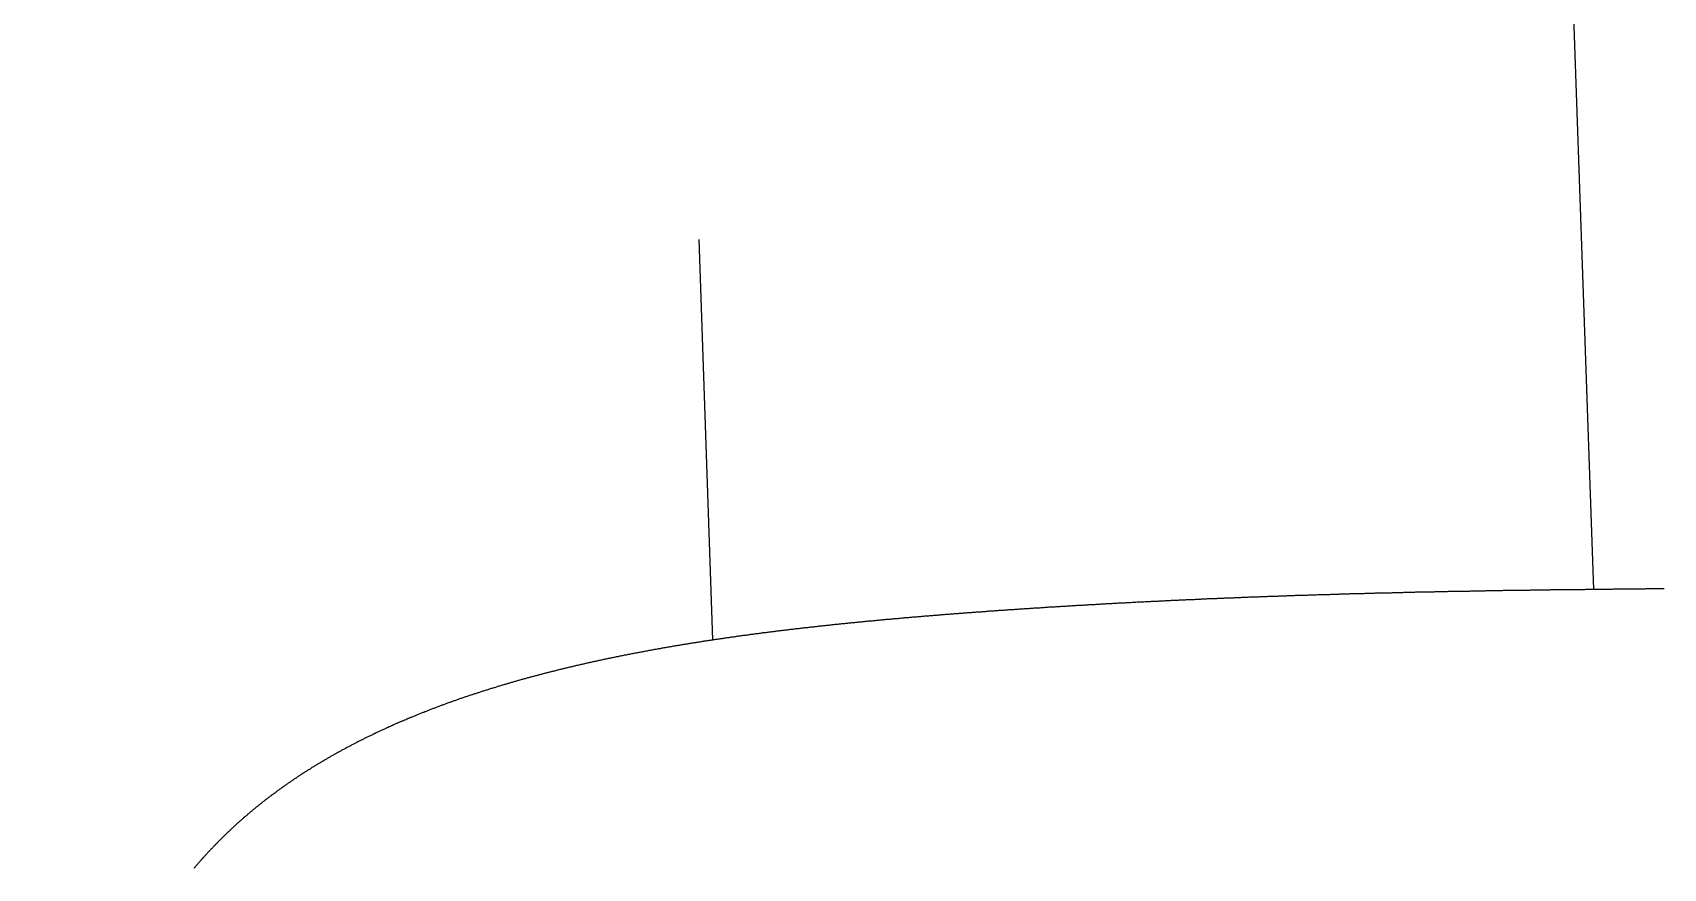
# Model space of a CAD drawing. Header units: millimetres. Extents: x 88 to 97873, y 32 to 55088.
# Drawn here: x 48686.234 to 48690.126, y 4956.677 to 4958.673 of the extents above; entities that cross this region are included whole.
import ezdxf

# ---------------------------------------------------------------- set-up
doc = ezdxf.new("R2010")
doc.units = ezdxf.units.MM
doc.header["$LTSCALE"] = 0.3

# ---------------------------------------------------------------- blocks, each defined once
blk = doc.blocks.new('FICHA_JACK5_FEMEA')
h = blk.add_hatch()
h.set_pattern_fill('ANSI35', color=256, scale=20, angle=43)
h.paths.add_polyline_path([(344.37, 0, 1), (-344.37, 0, 0.330565), (-99.72, -329.62), (-101.07, -328.28), (-102.31, -326.82), (-103.43, -325.3), (-104.47, -323.74), (-105.45, -322.14), (-106.38, -320.52), (-107.27, -318.93), (-108.1, -317.38), (-108.82, -316.04), (-110.22, -313.41), (-111.25, -311.49), (-112.23, -309.62), (-113.2, -307.78), (-114.15, -305.95), (-115.08, -304.13), (-116.01, -302.31), (-116.92, -300.49), (-117.82, -298.66), (-118.7, -296.83), (-119.58, -294.99), (-120.43, -293.15), (-121.26, -291.31), (-122.08, -289.46), (-122.88, -287.59), (-123.66, -285.71), (-124.42, -283.83), (-125.15, -281.94), (-125.85, -280.05), (-126.52, -278.16), (-127.17, -276.25), (-127.79, -274.34), (-128.37, -272.42), (-128.93, -270.49), (-129.45, -268.56), (-129.95, -266.64), (-130.42, -264.72), (-130.86, -262.8), (-131.28, -260.86), (-131.68, -258.9), (-132.06, -256.93), (-132.43, -254.96), (-132.77, -252.99), (-133.1, -251.02), (-133.41, -249.04), (-133.71, -247.06), (-134, -245.09), (-134.27, -243.11), (-134.54, -241.14), (-134.79, -239.18), (-135.03, -237.23), (-135.27, -235.25), (-135.51, -233.19), (-135.75, -231.13), (-135.97, -229.06), (-136.18, -227.02), (-136.38, -224.98), (-136.56, -222.95), (-136.72, -220.92), (-136.87, -218.88), (-137, -216.83), (-137.11, -214.76), (-137.2, -212.72), (-137.27, -210.71), (-137.31, -208.69), (-137.33, -206.68), (-137.32, -204.63), (-137.28, -202.56), (-137.2, -200.5), (-137.09, -198.45), (-136.94, -196.42), (-136.75, -194.37), (-136.51, -192.31), (-136.23, -190.29), (-135.89, -188.26), (-135.49, -186.23), (-135.03, -184.25), (-134.51, -182.28), (-133.91, -180.34), (-133.24, -178.42), (-132.47, -176.51), (-131.6, -174.65), (-130.63, -172.83), (-129.56, -171.09), (-128.4, -169.44), (-127.13, -167.88), (-125.77, -166.4), (-124.32, -165.01), (-122.81, -163.72), (-121.24, -162.52), (-119.6, -161.4), (-117.91, -160.36), (-116.18, -159.4), (-114.41, -158.52), (-112.62, -157.7), (-110.77, -156.94), (-108.9, -156.24), (-107.02, -155.59), (-105.12, -155), (-103.21, -154.46), (-101.27, -153.96), (-99.33, -153.5), (-97.39, -153.07), (-95.42, -152.68), (-93.46, -152.33), (-91.51, -152), (-89.54, -151.7), (-87.55, -151.42), (-85.58, -151.16), (-83.63, -150.93), (-81.67, -150.71), (-79.7, -150.51), (-77.72, -150.32), (-75.73, -150.15), (-73.77, -149.99), (-71.79, -149.83), (-69.78, -149.69), (-67.77, -149.55), (-65.75, -149.42), (-63.74, -149.29), (-61.72, -149.18), (-59.7, -149.07), (-57.67, -148.97), (-55.65, -148.88), (-53.62, -148.79), (-51.59, -148.71), (-49.55, -148.63), (-47.51, -148.56), (-45.48, -148.5), (-43.47, -148.44), (-41.5, -148.39), (-39.53, -148.35), (-37.55, -148.3), (-35.58, -148.26), (-33.6, -148.23), (-31.62, -148.2), (-29.64, -148.17), (-27.66, -148.15), (-25.68, -148.13), (-23.7, -148.11), (-21.71, -148.1), (-19.73, -148.08), (-17.74, -148.07), (-16.69, -148.07), (-16.62, -148.07), (-16.55, -148.07), (-16.47, -148.07), (-16.4, -148.07), (-16.33, -148.07), (-16.25, -148.07), (-16.18, -148.07), (-16.11, -148.07), (-16.03, -148.07), (-15.96, -148.07), (-15.88, -148.06), (-15.81, -148.06), (-15.74, -148.06), (-15.66, -148.06), (-15.59, -148.06), (-15.52, -148.06), (-15.44, -148.06), (-15.37, -148.06), (-15.3, -148.06), (-15.22, -148.06), (-15.15, -148.06), (-15.07, -148.06), (-15, -148.06), (-14.93, -148.06), (-14.85, -148.06), (-14.78, -148.06), (-14.71, -148.06), (-14.63, -148.06), (-14.56, -148.06), (-14.49, -148.06), (-14.41, -148.06), (-14.34, -148.06), (-14.26, -148.06), (-14.19, -148.06), (-14.12, -148.06), (-14.04, -148.06), (-13.97, -148.06), (-13.9, -148.06), (-13.82, -148.06), (-13.75, -148.06), (-13.68, -148.06), (-13.6, -148.06), (-13.53, -148.06), (-13.45, -148.06), (-13.38, -148.06), (-13.31, -148.06), (-13.23, -148.06), (-13.16, -148.06), (-13.09, -148.06), (-13.01, -148.06), (-12.94, -148.06), (-12.86, -148.06), (-12.79, -148.06), (-12.72, -148.05), (-12.64, -148.05), (-12.57, -148.05), (-12.5, -148.05), (-12.42, -148.05), (-12.35, -148.05), (-12.28, -148.05), (-12.2, -148.05), (-12.13, -148.05), (-12.05, -148.05), (-11.98, -148.05), (-11.91, -148.05), (-11.83, -148.05), (-11.76, -148.05), (-11.69, -148.05), (-11.61, -148.05), (-11.54, -148.05), (-11.46, -148.05), (-11.39, -148.05), (-11.32, -148.05), (-11.24, -148.05), (-11.17, -148.05), (-11.1, -148.05), (-11.02, -148.05), (-10.95, -148.05), (-10.88, -148.05), (-10.8, -148.05), (-10.73, -148.05), (-10.65, -148.05), (-10.58, -148.05), (-10.51, -148.05), (-10.43, -148.05), (-10.36, -148.05), (-10.29, -148.05), (-10.21, -148.05), (-10.14, -148.05), (-10.06, -148.05), (-9.99, -148.05), (-9.92, -148.05), (-9.84, -148.05), (-9.77, -148.05), (-9.7, -148.05), (-9.62, -148.05), (-9.55, -148.05), (-9.48, -148.05), (-9.4, -148.05), (-9.33, -148.05), (-9.25, -148.05), (-9.18, -148.05), (-9.11, -148.05), (-9.03, -148.05), (-8.96, -148.05), (-8.89, -148.05), (-8.81, -148.05), (-8.74, -148.05), (-8.66, -148.05), (-8.59, -148.05), (-8.52, -148.05), (-8.44, -148.05), (-8.37, -148.05), (-8.3, -148.05), (-8.22, -148.05), (-8.15, -148.05), (-8.07, -148.05), (-8, -148.05), (-7.93, -148.05), (-7.85, -148.05), (-7.78, -148.05), (-7.71, -148.05), (-7.63, -148.05), (-7.56, -148.05), (-7.48, -148.05), (-7.41, -148.05), (-7.34, -148.05), (-7.26, -148.05), (-7.19, -148.05), (-7.12, -148.05), (-7.04, -148.05), (-6.97, -148.05), (-6.89, -148.05), (-6.82, -148.05), (-6.75, -148.05), (-6.67, -148.05), (-6.6, -148.05), (-6.53, -148.05), (-6.45, -148.05), (-6.38, -148.05), (-6.31, -148.05), (-6.23, -148.05), (-6.16, -148.05), (-6.08, -148.05), (-6.01, -148.05), (-5.94, -148.05), (-5.86, -148.05), (-5.79, -148.05), (-5.72, -148.05), (-5.64, -148.05), (-5.57, -148.04), (-5.49, -148.04), (-5.42, -148.04), (-5.35, -148.04), (-5.27, -148.04), (-5.2, -148.04), (-5.13, -148.04), (-5.05, -148.04), (-4.98, -148.04), (-4.9, -148.04), (-4.83, -148.04), (-4.76, -148.04), (-4.68, -148.04), (-4.61, -148.04), (-4.54, -148.04), (-4.46, -148.04), (-4.39, -148.04), (-4.31, -148.04), (-4.24, -148.04), (-4.17, -148.04), (-4.09, -148.04), (-4.02, -148.04), (-3.95, -148.04), (-3.87, -148.04), (-3.8, -148.04), (-3.72, -148.04), (-3.65, -148.04), (-3.58, -148.04), (-3.5, -148.04), (-3.43, -148.04), (-3.36, -148.04), (-3.28, -148.04), (-3.21, -148.04), (-3.13, -148.04), (-3.06, -148.04), (-2.99, -148.04), (-2.91, -148.04), (-2.84, -148.04), (-2.77, -148.04), (-2.69, -148.04), (-2.62, -148.04), (-2.54, -148.04), (-2.47, -148.04), (-2.4, -148.04), (-2.32, -148.04), (-2.25, -148.04), (-2.18, -148.04), (-2.1, -148.04), (-2.03, -148.04), (-1.95, -148.04), (-1.88, -148.04), (-1.81, -148.04), (-1.73, -148.04), (-1.66, -148.04), (-1.59, -148.04), (-1.51, -148.04), (-1.44, -148.04), (-1.36, -148.04), (-1.29, -148.04), (-1.22, -148.04), (-1.14, -148.04), (-1.07, -148.04), (-1, -148.04), (-0.92, -148.04), (-0.85, -148.04), (-0.77, -148.04), (-0.7, -148.04), (-0.63, -148.04), (-0.55, -148.04), (-0.48, -148.04), (-0.41, -148.04), (-0.33, -148.04), (-0.26, -148.04), (-0.18, -148.04), (-0.11, -148.04), (-0.04, -148.04), (0.04, -148.04), (0.11, -148.04), (0.18, -148.04), (0.26, -148.04), (0.33, -148.04), (0.41, -148.04), (0.48, -148.04), (0.55, -148.04), (0.63, -148.04), (0.7, -148.04), (0.77, -148.04), (0.85, -148.04), (0.92, -148.04), (1, -148.04), (1.07, -148.04), (1.14, -148.04), (1.22, -148.04), (1.29, -148.04), (1.36, -148.04), (1.44, -148.04), (1.51, -148.04), (1.59, -148.04), (1.66, -148.04), (1.73, -148.04), (1.81, -148.04), (1.88, -148.04), (1.95, -148.04), (2.03, -148.04), (2.1, -148.04), (2.18, -148.04), (2.25, -148.04), (2.32, -148.04), (2.4, -148.04), (2.47, -148.04), (2.54, -148.04), (2.62, -148.04), (2.69, -148.04), (2.77, -148.04), (2.84, -148.04), (2.91, -148.04), (2.99, -148.04), (3.06, -148.04), (3.13, -148.04), (3.21, -148.04), (3.28, -148.04), (3.36, -148.04), (3.43, -148.04), (3.5, -148.04), (3.58, -148.04), (3.65, -148.04), (3.72, -148.04), (3.8, -148.04), (3.87, -148.04), (3.95, -148.04), (4.02, -148.04), (4.09, -148.04), (4.17, -148.04), (4.24, -148.04), (4.31, -148.04), (4.39, -148.04), (4.46, -148.04), (4.54, -148.04), (4.61, -148.04), (4.68, -148.04), (4.76, -148.04), (4.83, -148.04), (4.9, -148.04), (4.98, -148.04), (5.05, -148.04), (5.13, -148.04), (5.2, -148.04), (5.27, -148.04), (5.35, -148.04), (5.42, -148.04), (5.49, -148.04), (5.57, -148.04), (5.64, -148.04), (5.72, -148.04), (5.79, -148.04), (5.86, -148.04), (5.94, -148.04), (6.01, -148.04), (6.08, -148.04), (6.16, -148.04), (6.23, -148.04), (6.31, -148.04), (6.38, -148.04), (6.45, -148.04), (6.53, -148.04), (6.6, -148.04), (6.67, -148.04), (6.75, -148.04), (6.82, -148.04), (6.9, -148.04), (6.97, -148.04), (7.04, -148.04), (7.12, -148.04), (7.19, -148.04), (7.26, -148.04), (7.34, -148.04), (7.41, -148.04), (7.48, -148.04), (7.56, -148.04), (7.63, -148.05), (7.71, -148.05), (7.78, -148.05), (7.85, -148.05), (7.93, -148.05), (8, -148.05), (8.07, -148.05), (8.15, -148.05), (8.22, -148.05), (8.3, -148.05), (8.37, -148.05), (8.44, -148.05), (8.52, -148.05), (8.59, -148.05), (8.66, -148.05), (8.74, -148.05), (8.81, -148.05), (8.89, -148.05), (8.96, -148.05), (9.03, -148.05), (9.11, -148.05), (9.18, -148.05), (9.25, -148.05), (9.33, -148.05), (9.4, -148.05), (9.48, -148.05), (9.55, -148.05), (9.62, -148.05), (9.7, -148.05), (9.77, -148.05), (9.84, -148.05), (9.92, -148.05), (9.99, -148.05), (10.07, -148.05), (10.14, -148.05), (10.21, -148.05), (10.29, -148.05), (10.36, -148.05), (10.43, -148.05), (10.51, -148.05), (10.58, -148.05), (10.66, -148.05), (10.73, -148.05), (10.8, -148.05), (10.88, -148.05), (10.95, -148.05), (11.02, -148.05), (11.1, -148.05), (11.17, -148.05), (11.24, -148.05), (11.32, -148.05), (11.39, -148.05), (11.47, -148.05), (11.54, -148.05), (11.61, -148.05), (11.69, -148.05), (11.76, -148.05), (11.83, -148.05), (11.91, -148.05), (11.98, -148.05), (12.06, -148.05), (12.13, -148.05), (12.2, -148.05), (12.28, -148.05), (12.35, -148.05), (12.42, -148.05), (12.5, -148.05), (12.57, -148.05), (12.65, -148.05), (12.72, -148.05), (12.79, -148.05), (12.87, -148.05), (12.94, -148.05), (13.01, -148.05), (13.09, -148.05), (13.16, -148.05), (13.23, -148.05), (13.31, -148.05), (13.38, -148.05), (13.46, -148.05), (13.53, -148.05), (13.6, -148.05), (13.68, -148.05), (13.75, -148.05), (13.82, -148.05), (13.9, -148.05), (13.97, -148.05), (14.05, -148.05), (14.12, -148.05), (14.19, -148.05), (14.27, -148.05), (14.34, -148.05), (14.41, -148.05), (14.49, -148.05), (14.56, -148.05), (14.63, -148.05), (14.71, -148.05), (14.78, -148.06), (14.86, -148.06), (14.93, -148.06), (15, -148.06), (15.08, -148.06), (15.15, -148.06), (15.22, -148.06), (15.3, -148.06), (15.37, -148.06), (15.44, -148.06), (15.52, -148.06), (15.59, -148.06), (15.67, -148.06), (15.74, -148.06), (15.81, -148.06), (15.89, -148.06), (15.96, -148.06), (16.03, -148.06), (16.11, -148.06), (16.18, -148.06), (16.26, -148.06), (16.33, -148.06), (16.4, -148.06), (16.48, -148.06), (16.55, -148.06), (16.62, -148.06), (16.7, -148.06), (16.77, -148.06), (16.84, -148.06), (16.92, -148.06), (16.99, -148.06), (17.07, -148.06), (17.14, -148.06), (17.21, -148.06), (17.29, -148.06), (17.36, -148.06), (17.43, -148.06), (17.51, -148.06), (17.58, -148.06), (17.65, -148.06), (17.73, -148.06), (17.8, -148.06), (18.89, -148.07), (20.95, -148.08), (23.01, -148.09), (25.06, -148.11), (27.12, -148.12), (29.18, -148.14), (31.23, -148.17), (33.28, -148.2), (35.34, -148.23), (37.39, -148.26), (39.44, -148.3), (41.48, -148.34), (43.53, -148.39), (45.57, -148.45), (47.61, -148.5), (49.65, -148.57), (51.69, -148.64), (53.72, -148.71), (55.75, -148.8), (57.78, -148.88), (59.81, -148.98), (61.83, -149.08), (63.86, -149.19), (65.87, -149.3), (67.89, -149.43), (69.9, -149.56), (71.91, -149.7), (73.96, -149.85), (76.05, -150.01), (78.11, -150.18), (80.17, -150.37), (82.22, -150.56), (84.26, -150.78), (86.29, -151.01), (88.3, -151.25), (90.34, -151.53), (92.39, -151.82), (94.41, -152.15), (96.42, -152.5), (98.43, -152.88), (100.45, -153.3), (102.44, -153.76), (104.43, -154.25), (106.41, -154.8), (108.38, -155.39), (110.34, -156.04), (112.25, -156.74), (114.14, -157.5), (116, -158.33), (117.83, -159.23), (119.62, -160.2), (121.37, -161.26), (123.07, -162.41), (124.69, -163.63), (126.23, -164.93), (127.68, -166.32), (129.05, -167.79), (130.32, -169.35), (131.48, -170.97), (132.52, -172.66), (133.47, -174.41), (134.33, -176.21), (135.09, -178.06), (135.77, -179.93), (136.37, -181.84), (136.9, -183.76), (137.36, -185.7), (137.76, -187.65), (138.11, -189.61), (138.4, -191.56), (138.65, -193.54), (138.85, -195.54), (139.02, -197.53), (139.14, -199.51), (139.23, -201.49), (139.29, -203.49), (139.32, -205.5), (139.32, -207.51), (139.29, -209.53), (139.24, -211.54), (139.16, -213.55), (139.06, -215.55), (138.95, -217.55), (138.82, -219.53), (138.67, -221.5), (138.5, -223.48), (138.32, -225.48), (138.13, -227.45), (137.92, -229.42), (137.71, -231.39), (137.49, -233.32), (137.26, -235.31), (137.01, -237.35), (136.75, -239.38), (136.49, -241.4), (136.22, -243.41), (135.94, -245.43), (135.64, -247.45), (135.34, -249.47), (135.01, -251.48), (134.67, -253.49), (134.32, -255.5), (133.95, -257.5), (133.55, -259.5), (133.13, -261.49), (132.69, -263.48), (132.23, -265.44), (131.75, -267.39), (131.23, -269.34), (130.69, -271.28), (130.12, -273.21), (129.52, -275.14), (128.89, -277.06), (128.24, -278.96), (127.56, -280.83), (126.86, -282.68), (126.13, -284.53), (125.38, -286.37), (124.61, -288.21), (123.82, -290.03), (123.01, -291.84), (122.19, -293.64), (121.36, -295.42), (120.51, -297.21), (119.65, -298.98), (118.78, -300.76), (117.89, -302.52), (117.01, -304.27), (116.11, -306.01), (115.22, -307.72), (114.33, -309.43), (113.44, -311.1), (112.6, -312.7), (112.12, -313.59), (112.11, -313.62), (112.09, -313.65), (112.07, -313.68), (111.13, -315.45), (109.98, -317.6), (108.91, -319.56), (107.84, -321.45), (106.74, -323.29), (105.58, -325.08), (104.33, -326.79), (102.98, -328.37), (102.62, -328.72, 0.328122)])
blk.add_lwpolyline([(23.54, -148.1), (23.62, -148.1), (23.69, -148.1), (23.76, -148.1), (23.84, -148.1), (23.91, -148.1), (23.98, -148.1), (24.06, -148.1), (24.13, -148.1), (24.2, -148.1), (24.28, -148.1), (24.35, -148.1), (24.42, -148.1), (24.5, -148.1), (24.57, -148.1), (24.65, -148.1), (24.72, -148.1), (24.79, -148.1), (24.87, -148.1), (24.94, -148.11), (25.01, -148.11), (25.09, -148.11), (25.16, -148.11), (25.23, -148.11), (25.31, -148.11), (25.38, -148.11), (25.45, -148.11), (25.53, -148.11), (25.6, -148.11), (25.67, -148.11), (25.75, -148.11), (25.82, -148.11), (25.89, -148.11), (25.97, -148.11), (26.04, -148.11), (26.12, -148.11), (26.19, -148.12), (26.26, -148.12), (26.34, -148.12), (26.41, -148.12), (26.48, -148.12), (26.56, -148.12), (26.63, -148.12), (26.7, -148.12), (26.78, -148.12), (26.85, -148.12), (26.92, -148.12), (27, -148.12), (27.07, -148.12), (27.14, -148.12), (27.22, -148.12), (27.29, -148.13), (27.36, -148.13), (27.44, -148.13), (27.51, -148.13), (27.58, -148.13), (27.66, -148.13), (27.73, -148.13), (27.81, -148.13), (27.88, -148.13), (27.95, -148.13), (28.03, -148.13), (28.1, -148.13), (28.17, -148.13), (28.25, -148.13), (28.32, -148.14), (28.39, -148.14), (28.47, -148.14), (28.54, -148.14), (28.61, -148.14), (28.69, -148.14), (28.76, -148.14), (28.83, -148.14), (28.91, -148.14), (28.98, -148.14), (29.05, -148.14), (29.13, -148.14), (29.2, -148.14), (29.27, -148.15), (29.35, -148.15), (29.42, -148.15), (29.49, -148.15), (29.57, -148.15), (29.64, -148.15), (29.71, -148.15), (29.79, -148.15), (29.86, -148.15), (29.94, -148.15), (30.01, -148.15), (30.08, -148.15), (30.16, -148.16), (30.23, -148.16), (30.3, -148.16), (30.38, -148.16), (30.45, -148.16), (30.52, -148.16), (30.6, -148.16), (30.67, -148.16), (30.74, -148.16), (30.82, -148.16), (30.89, -148.16), (30.96, -148.17), (31.04, -148.17), (31.11, -148.17), (31.18, -148.17), (31.26, -148.17), (31.33, -148.17), (31.4, -148.17), (31.48, -148.17), (31.55, -148.17), (31.62, -148.17), (31.7, -148.17), (31.77, -148.18), (31.84, -148.18), (31.92, -148.18), (31.99, -148.18), (32.06, -148.18), (32.14, -148.18), (32.21, -148.18), (32.28, -148.18), (32.36, -148.18), (32.43, -148.18), (32.5, -148.19), (32.58, -148.19), (32.65, -148.19), (32.72, -148.19), (32.8, -148.19), (32.87, -148.19), (32.94, -148.19), (33.02, -148.19), (33.09, -148.19), (33.16, -148.19), (33.24, -148.2), (33.31, -148.2), (33.38, -148.2), (33.46, -148.2), (33.53, -148.2), (33.6, -148.2), (33.68, -148.2), (33.75, -148.2), (33.82, -148.2), (33.9, -148.2), (33.97, -148.21), (34.04, -148.21), (34.12, -148.21), (34.19, -148.21), (34.26, -148.21), (34.34, -148.21), (34.41, -148.21), (34.48, -148.21), (34.56, -148.21), (34.63, -148.22), (34.7, -148.22), (34.78, -148.22), (34.85, -148.22), (34.92, -148.22), (35, -148.22), (35.07, -148.22), (35.14, -148.22), (35.22, -148.23), (35.29, -148.23), (35.36, -148.23), (35.44, -148.23), (35.51, -148.23), (35.58, -148.23), (35.66, -148.23), (35.73, -148.23), (35.8, -148.23), (35.88, -148.24), (35.95, -148.24), (36.02, -148.24), (36.1, -148.24), (36.17, -148.24), (36.24, -148.24), (36.31, -148.24), (36.39, -148.24), (36.46, -148.25), (36.53, -148.25), (36.61, -148.25), (36.68, -148.25), (36.75, -148.25), (36.83, -148.25), (36.9, -148.25), (36.97, -148.25), (37.05, -148.26), (37.12, -148.26), (37.19, -148.26), (37.27, -148.26), (37.34, -148.26), (37.41, -148.26), (37.49, -148.26), (37.56, -148.27), (37.63, -148.27), (37.71, -148.27), (37.78, -148.27), (37.85, -148.27), (37.93, -148.27), (38, -148.27), (38.07, -148.27), (38.15, -148.28), (38.22, -148.28), (38.29, -148.28), (38.37, -148.28), (38.44, -148.28), (38.51, -148.28), (38.58, -148.28), (38.66, -148.29), (38.73, -148.29), (38.8, -148.29), (38.88, -148.29), (38.95, -148.29), (39.02, -148.29), (39.1, -148.29), (39.17, -148.3), (39.24, -148.3), (39.32, -148.3), (39.39, -148.3), (39.46, -148.3), (39.54, -148.3), (39.61, -148.3), (39.68, -148.31), (39.76, -148.31), (39.83, -148.31), (39.9, -148.31), (39.97, -148.31), (40.05, -148.31), (40.12, -148.32), (40.19, -148.32), (40.27, -148.32), (40.34, -148.32), (40.41, -148.32), (40.49, -148.32), (40.56, -148.32), (40.63, -148.33), (40.71, -148.33), (40.78, -148.33), (40.85, -148.33), (40.93, -148.33), (41, -148.33), (41.07, -148.34), (41.14, -148.34), (41.22, -148.34), (41.29, -148.34), (41.36, -148.34), (41.44, -148.34), (41.51, -148.35), (41.58, -148.35), (41.66, -148.35), (41.73, -148.35), (41.8, -148.35), (41.88, -148.35), (41.95, -148.36), (42.02, -148.36), (42.09, -148.36), (42.17, -148.36), (42.24, -148.36), (42.31, -148.36), (42.39, -148.37), (42.46, -148.37), (42.53, -148.37), (42.61, -148.37), (42.68, -148.37), (42.75, -148.37), (42.83, -148.38), (42.9, -148.38), (42.97, -148.38), (43.04, -148.38), (43.12, -148.38), (43.19, -148.39), (43.26, -148.39), (43.34, -148.39), (43.41, -148.39), (43.48, -148.39), (43.56, -148.39), (43.63, -148.4), (43.7, -148.4), (43.77, -148.4), (43.85, -148.4), (43.92, -148.4), (43.99, -148.41), (44.07, -148.41), (44.14, -148.41), (44.21, -148.41), (44.29, -148.41), (44.36, -148.41), (44.43, -148.42), (44.5, -148.42), (44.58, -148.42), (44.65, -148.42), (44.72, -148.42), (44.8, -148.43), (44.87, -148.43), (44.94, -148.43), (45.02, -148.43), (45.09, -148.43), (45.16, -148.44), (45.23, -148.44), (45.31, -148.44), (45.38, -148.44), (45.45, -148.44), (45.53, -148.45), (45.6, -148.45), (45.67, -148.45), (45.74, -148.45), (45.82, -148.45), (45.89, -148.46), (45.96, -148.46), (46.04, -148.46), (46.11, -148.46), (46.18, -148.46), (46.26, -148.47), (46.33, -148.47), (46.4, -148.47), (46.47, -148.47), (46.55, -148.47), (46.62, -148.48), (46.69, -148.48), (46.77, -148.48), (46.84, -148.48), (46.91, -148.48), (46.98, -148.49), (47.06, -148.49), (47.13, -148.49), (47.2, -148.49), (47.28, -148.5), (47.35, -148.5), (47.42, -148.5), (47.49, -148.5), (47.57, -148.5), (47.64, -148.51), (47.71, -148.51), (47.79, -148.51), (47.86, -148.51), (47.93, -148.52), (48, -148.52), (48.08, -148.52), (48.15, -148.52), (48.22, -148.52), (48.3, -148.53), (48.37, -148.53), (48.44, -148.53), (48.51, -148.53), (48.59, -148.54), (48.66, -148.54), (48.73, -148.54), (48.81, -148.54), (48.88, -148.54), (48.95, -148.55), (49.02, -148.55), (49.1, -148.55), (49.17, -148.55), (49.24, -148.56), (49.32, -148.56), (49.39, -148.56), (49.46, -148.56), (49.53, -148.57), (49.61, -148.57), (49.68, -148.57), (49.75, -148.57), (49.83, -148.58), (49.9, -148.58), (49.97, -148.58), (50.04, -148.58), (50.12, -148.58), (50.19, -148.59), (50.26, -148.59), (50.33, -148.59), (50.41, -148.59), (50.48, -148.6), (50.55, -148.6), (50.63, -148.6), (50.7, -148.6), (50.77, -148.61), (50.84, -148.61), (50.92, -148.61), (50.99, -148.61), (51.06, -148.62), (51.13, -148.62), (51.21, -148.62), (51.28, -148.62), (51.35, -148.63), (51.43, -148.63), (51.5, -148.63), (51.57, -148.63), (51.64, -148.64), (51.72, -148.64), (51.79, -148.64), (51.86, -148.65), (51.93, -148.65), (52.01, -148.65), (52.08, -148.65), (52.15, -148.66), (52.23, -148.66), (52.3, -148.66), (52.37, -148.66), (52.44, -148.67), (52.52, -148.67), (52.59, -148.67), (52.66, -148.67), (52.73, -148.68), (52.81, -148.68), (52.88, -148.68), (52.95, -148.69), (53.02, -148.69), (53.1, -148.69), (53.17, -148.69), (53.24, -148.7), (53.32, -148.7), (53.39, -148.7), (53.46, -148.7), (53.53, -148.71), (53.61, -148.71), (53.68, -148.71), (53.75, -148.72), (53.82, -148.72), (53.9, -148.72), (53.97, -148.72), (54.04, -148.73), (54.11, -148.73), (54.19, -148.73), (54.26, -148.74), (54.33, -148.74), (54.4, -148.74), (54.48, -148.74), (54.55, -148.75), (54.62, -148.75), (54.7, -148.75), (54.77, -148.76), (54.84, -148.76), (54.91, -148.76), (54.99, -148.76), (55.06, -148.77), (55.13, -148.77), (55.2, -148.77), (55.28, -148.78), (55.35, -148.78), (55.42, -148.78), (55.49, -148.79), (55.57, -148.79), (55.64, -148.79), (55.71, -148.79), (55.78, -148.8), (55.86, -148.8), (55.93, -148.8), (56, -148.81), (56.07, -148.81), (56.15, -148.81), (56.22, -148.82), (56.29, -148.82), (56.36, -148.82), (56.44, -148.82), (56.51, -148.83), (56.58, -148.83), (56.65, -148.83), (56.73, -148.84), (56.8, -148.84), (56.87, -148.84), (56.94, -148.85), (57.02, -148.85), (57.09, -148.85), (57.16, -148.86), (57.23, -148.86), (57.31, -148.86), (57.38, -148.87), (57.45, -148.87), (57.52, -148.87), (57.6, -148.88), (57.67, -148.88), (57.74, -148.88), (57.81, -148.89), (57.89, -148.89), (57.96, -148.89), (58.03, -148.9), (58.1, -148.9), (58.18, -148.9), (58.25, -148.9), (58.32, -148.91), (58.39, -148.91), (58.46, -148.91), (58.54, -148.92), (58.61, -148.92), (58.68, -148.92), (58.75, -148.93), (58.83, -148.93), (58.9, -148.94), (58.97, -148.94), (59.04, -148.94), (59.12, -148.95), (59.19, -148.95), (59.26, -148.95), (59.33, -148.96), (59.41, -148.96), (59.48, -148.96), (59.55, -148.97), (59.62, -148.97), (59.7, -148.97), (59.77, -148.98), (59.84, -148.98), (59.91, -148.98), (59.98, -148.99), (60.06, -148.99), (60.13, -148.99), (60.2, -149), (60.27, -149), (60.35, -149), (60.42, -149.01), (60.49, -149.01), (60.56, -149.02), (60.64, -149.02), (60.71, -149.02), (60.78, -149.03), (60.85, -149.03), (60.92, -149.03), (61, -149.04), (61.07, -149.04), (61.14, -149.04), (61.21, -149.05), (61.29, -149.05), (61.36, -149.06), (61.43, -149.06), (61.5, -149.06), (61.58, -149.07), (61.65, -149.07), (61.72, -149.07), (61.79, -149.08), (61.86, -149.08), (61.94, -149.09), (62.01, -149.09), (62.08, -149.09), (62.15, -149.1), (62.23, -149.1), (62.3, -149.1), (62.37, -149.11), (62.44, -149.11), (62.51, -149.12), (62.59, -149.12), (62.66, -149.12), (62.73, -149.13), (62.8, -149.13), (62.88, -149.13), (62.95, -149.14), (63.02, -149.14), (63.09, -149.15), (63.16, -149.15), (63.24, -149.15), (63.31, -149.16), (63.38, -149.16), (63.45, -149.17), (63.52, -149.17), (63.6, -149.17), (63.67, -149.18), (63.74, -149.18), (63.81, -149.19), (63.89, -149.19), (63.96, -149.19), (64.03, -149.2), (64.1, -149.2), (64.17, -149.21), (64.25, -149.21), (64.32, -149.21), (64.39, -149.22), (64.46, -149.22), (64.53, -149.23), (64.61, -149.23), (64.68, -149.23), (64.75, -149.24), (64.82, -149.24), (64.9, -149.25), (64.97, -149.25), (65.04, -149.26), (65.11, -149.26), (65.18, -149.26), (65.26, -149.27), (65.33, -149.27), (65.4, -149.28), (65.47, -149.28), (65.54, -149.28), (65.62, -149.29), (65.69, -149.29), (65.76, -149.3), (65.83, -149.3), (65.9, -149.31), (65.98, -149.31), (66.05, -149.31), (66.12, -149.32), (66.19, -149.32), (66.26, -149.33), (66.34, -149.33), (66.41, -149.34), (66.48, -149.34), (66.55, -149.34), (66.62, -149.35), (66.7, -149.35), (66.77, -149.36), (66.84, -149.36), (66.91, -149.37), (66.98, -149.37), (67.06, -149.38), (67.13, -149.38), (67.2, -149.38), (67.27, -149.39), (67.34, -149.39), (67.42, -149.4), (67.49, -149.4), (67.56, -149.41), (67.63, -149.41), (67.7, -149.42), (67.78, -149.42), (67.85, -149.42), (67.92, -149.43), (67.99, -149.43), (68.06, -149.44), (68.14, -149.44), (68.21, -149.45), (68.28, -149.45), (68.35, -149.46), (68.42, -149.46), (68.49, -149.47), (68.57, -149.47), (68.64, -149.47), (68.71, -149.48), (68.78, -149.48), (68.85, -149.49), (68.93, -149.49), (69, -149.5), (69.07, -149.5), (69.14, -149.51), (69.21, -149.51), (69.29, -149.52), (69.36, -149.52), (69.43, -149.53), (69.5, -149.53), (69.57, -149.54), (69.64, -149.54), (69.72, -149.55), (69.79, -149.55), (69.86, -149.56), (69.93, -149.56), (70, -149.56), (70.08, -149.57), (70.15, -149.57), (70.22, -149.58), (70.29, -149.58), (70.36, -149.59), (70.43, -149.59), (70.51, -149.6), (70.58, -149.6), (70.65, -149.61), (70.72, -149.61), (70.79, -149.62), (70.87, -149.62), (70.94, -149.63), (71.01, -149.63), (71.08, -149.64), (71.15, -149.64), (71.22, -149.65), (71.3, -149.65), (71.37, -149.66), (71.44, -149.66), (71.51, -149.67), (71.58, -149.67), (71.65, -149.68), (71.73, -149.68), (71.8, -149.69), (71.87, -149.69), (71.94, -149.7), (72.01, -149.7), (72.08, -149.71), (72.16, -149.71), (72.23, -149.72), (72.3, -149.72), (72.37, -149.73), (72.44, -149.74), (72.51, -149.74), (72.59, -149.75), (72.66, -149.75), (72.73, -149.76), (72.8, -149.76), (72.87, -149.77), (72.94, -149.77), (73.02, -149.78), (73.09, -149.78), (73.16, -149.79), (73.23, -149.79), (73.3, -149.8), (73.37, -149.8), (73.45, -149.81), (73.52, -149.81), (73.59, -149.82), (73.66, -149.83), (73.73, -149.83), (73.8, -149.84), (73.88, -149.84), (73.95, -149.85), (74.02, -149.85), (74.09, -149.86), (74.16, -149.86), (74.23, -149.87), (74.3, -149.87), (74.38, -149.88), (74.45, -149.88), (74.52, -149.89), (74.59, -149.9), (74.66, -149.9), (74.73, -149.91), (74.81, -149.91), (74.88, -149.92), (74.95, -149.92), (75.02, -149.93), (75.09, -149.93), (75.16, -149.94), (75.23, -149.95), (75.31, -149.95), (75.38, -149.96), (75.45, -149.96), (75.52, -149.97), (75.59, -149.97), (75.66, -149.98), (75.73, -149.99), (75.81, -149.99), (75.88, -150), (75.95, -150), (76.02, -150.01), (76.09, -150.01), (76.16, -150.02), (76.23, -150.03), (76.31, -150.03), (76.38, -150.04), (76.45, -150.04), (76.52, -150.05), (76.59, -150.05), (76.66, -150.06), (76.73, -150.07), (76.81, -150.07), (76.88, -150.08), (76.95, -150.08), (77.02, -150.09), (77.09, -150.1), (77.16, -150.1), (77.23, -150.11), (77.3, -150.11), (77.38, -150.12), (77.45, -150.13), (77.52, -150.13), (77.59, -150.14), (77.66, -150.14), (77.73, -150.15), (77.8, -150.16), (77.87, -150.16), (77.95, -150.17), (78.02, -150.17), (78.09, -150.18), (78.16, -150.19), (78.23, -150.19), (78.3, -150.2), (78.37, -150.21), (78.44, -150.21), (78.52, -150.22), (78.59, -150.22), (78.66, -150.23), (78.73, -150.24), (78.8, -150.24), (78.87, -150.25), (78.94, -150.26), (79.01, -150.26), (79.08, -150.27), (79.16, -150.27), (79.23, -150.28), (79.3, -150.29), (79.37, -150.29), (79.44, -150.3), (79.51, -150.31), (79.58, -150.31), (79.65, -150.32), (79.72, -150.33), (79.79, -150.33), (79.87, -150.34), (79.94, -150.35), (80.01, -150.35), (80.08, -150.36), (80.15, -150.37), (80.22, -150.37), (80.29, -150.38), (80.36, -150.39), (80.43, -150.39), (80.5, -150.4), (80.57, -150.41), (80.65, -150.41), (80.72, -150.42), (80.79, -150.43), (80.86, -150.43), (80.93, -150.44), (81, -150.45), (81.07, -150.45), (81.14, -150.46), (81.21, -150.47), (81.28, -150.47), (81.35, -150.48), (81.42, -150.49), (81.5, -150.49), (81.57, -150.5), (81.64, -150.51), (81.71, -150.51), (81.78, -150.52), (81.85, -150.53), (81.92, -150.54), (81.99, -150.54), (82.06, -150.55), (82.13, -150.56), (82.2, -150.56), (82.27, -150.57), (82.34, -150.58), (82.41, -150.58), (82.48, -150.59), (82.55, -150.6), (82.62, -150.61), (82.7, -150.61), (82.77, -150.62), (82.84, -150.63), (82.91, -150.64), (82.98, -150.64), (83.05, -150.65), (83.12, -150.66), (83.19, -150.66), (83.26, -150.67), (83.33, -150.68), (83.4, -150.69), (83.47, -150.69), (83.54, -150.7), (83.61, -150.71), (83.68, -150.72), (83.75, -150.72), (83.82, -150.73), (83.89, -150.74), (83.96, -150.75), (84.03, -150.75), (84.1, -150.76), (84.17, -150.77), (84.24, -150.78), (84.31, -150.78), (84.38, -150.79), (84.45, -150.8), (84.52, -150.81), (84.59, -150.82), (84.66, -150.82), (84.73, -150.83), (84.8, -150.84), (84.87, -150.85), (84.94, -150.85), (85.01, -150.86), (85.08, -150.87), (85.15, -150.88), (85.22, -150.89), (85.29, -150.89), (85.36, -150.9), (85.43, -150.91), (85.5, -150.92), (85.57, -150.93), (85.64, -150.93), (85.71, -150.94), (85.78, -150.95), (85.85, -150.96), (85.92, -150.97), (85.99, -150.97), (86.06, -150.98), (86.13, -150.99), (86.2, -151), (86.27, -151.01), (86.34, -151.01), (86.41, -151.02), (86.48, -151.03), (86.55, -151.04), (86.62, -151.05), (86.69, -151.06), (86.76, -151.06), (86.83, -151.07), (86.9, -151.08), (86.97, -151.09), (87.04, -151.1), (87.11, -151.11), (87.18, -151.12), (87.25, -151.12), (87.32, -151.13), (87.39, -151.14), (87.46, -151.15), (87.53, -151.16), (87.59, -151.17), (87.66, -151.18), (87.73, -151.18), (87.8, -151.19), (87.87, -151.2), (87.94, -151.21), (88.01, -151.22), (88.08, -151.23), (88.15, -151.24), (88.22, -151.25), (88.29, -151.25), (88.36, -151.26), (88.43, -151.27), (88.5, -151.28), (88.56, -151.29), (88.63, -151.3), (88.7, -151.31), (88.77, -151.32), (88.84, -151.33), (88.91, -151.34), (88.98, -151.34), (89.05, -151.35), (89.12, -151.36), (89.19, -151.37), (89.25, -151.38), (89.32, -151.39), (89.39, -151.4), (89.46, -151.41), (89.53, -151.42), (89.6, -151.43), (89.67, -151.44), (89.74, -151.45), (89.81, -151.46), (89.87, -151.46), (89.94, -151.47), (90.01, -151.48), (90.08, -151.49), (90.15, -151.5), (90.22, -151.51), (90.29, -151.52), (90.36, -151.53), (90.42, -151.54), (90.49, -151.55), (90.56, -151.56), (90.63, -151.57), (90.7, -151.58), (90.77, -151.59), (90.84, -151.6), (90.9, -151.61), (90.97, -151.62), (91.04, -151.63), (91.11, -151.64), (91.18, -151.65), (91.25, -151.66), (91.31, -151.67), (91.38, -151.68), (91.45, -151.69), (91.52, -151.7), (91.59, -151.71), (91.66, -151.72), (91.72, -151.73), (91.79, -151.74), (91.86, -151.75), (91.93, -151.76), (92, -151.77), (92.06, -151.78), (92.13, -151.79), (92.2, -151.8), (92.27, -151.81), (92.34, -151.82), (92.4, -151.83), (92.47, -151.84), (92.54, -151.85), (92.61, -151.86), (92.68, -151.87), (92.74, -151.88), (92.81, -151.89), (92.88, -151.9), (92.95, -151.92), (93.02, -151.93), (93.08, -151.94), (93.15, -151.95), (93.22, -151.96), (93.29, -151.97), (93.35, -151.98), (93.42, -151.99), (93.49, -152), (93.56, -152.01), (93.62, -152.02), (93.69, -152.03), (93.76, -152.04), (93.83, -152.06), (93.89, -152.07), (93.96, -152.08), (94.03, -152.09), (94.1, -152.1), (94.16, -152.11), (94.23, -152.12), (94.3, -152.13), (94.37, -152.14), (94.43, -152.16), (94.5, -152.17), (94.57, -152.18), (94.63, -152.19), (94.7, -152.2), (94.77, -152.21), (94.84, -152.22), (94.9, -152.23), (94.97, -152.25), (95.04, -152.26), (95.1, -152.27), (95.17, -152.28), (95.24, -152.29), (95.3, -152.3), (95.37, -152.32), (95.44, -152.33), (95.51, -152.34), (95.57, -152.35), (95.64, -152.36), (95.71, -152.37), (95.77, -152.39), (95.84, -152.4), (95.91, -152.41), (95.97, -152.42), (96.04, -152.43), (96.11, -152.45), (96.17, -152.46), (96.24, -152.47), (96.31, -152.48), (96.37, -152.49), (96.44, -152.51), (96.5, -152.52), (96.57, -152.53), (96.64, -152.54), (96.7, -152.55), (96.77, -152.57), (96.84, -152.58), (96.9, -152.59), (96.97, -152.6), (97.04, -152.62), (97.1, -152.63), (97.17, -152.64), (97.23, -152.65), (97.3, -152.67), (97.37, -152.68), (97.43, -152.69), (97.5, -152.7), (97.56, -152.72), (97.63, -152.73), (97.7, -152.74), (97.76, -152.75), (97.83, -152.77), (97.89, -152.78), (97.96, -152.79), (98.03, -152.81), (98.09, -152.82), (98.16, -152.83), (98.22, -152.84), (98.29, -152.86), (98.35, -152.87), (98.42, -152.88), (98.48, -152.9), (98.55, -152.91), (98.62, -152.92), (98.68, -152.94), (98.75, -152.95), (98.81, -152.96), (98.88, -152.98), (98.94, -152.99), (99.01, -153), (99.07, -153.02), (99.14, -153.03), (99.2, -153.04), (99.27, -153.06), (99.33, -153.07), (99.4, -153.08), (99.46, -153.1), (99.53, -153.11), (99.6, -153.12), (99.66, -153.14), (99.73, -153.15), (99.79, -153.16), (99.86, -153.18), (99.92, -153.19), (99.98, -153.21), (100.05, -153.22), (100.11, -153.23), (100.18, -153.25), (100.24, -153.26), (100.31, -153.28), (100.37, -153.29), (100.44, -153.3), (100.5, -153.32), (100.57, -153.33), (100.63, -153.35), (100.7, -153.36), (100.76, -153.38), (100.83, -153.39), (100.89, -153.4), (100.95, -153.42), (101.02, -153.43), (101.08, -153.45), (101.15, -153.46), (101.21, -153.48), (101.28, -153.49), (101.34, -153.51), (101.4, -153.52), (101.47, -153.53), (101.53, -153.55), (101.6, -153.56), (101.66, -153.58), (101.72, -153.59), (101.79, -153.61), (101.85, -153.62), (101.92, -153.64), (101.98, -153.65), (102.04, -153.67), (102.11, -153.68), (102.17, -153.7), (102.24, -153.71), (102.3, -153.73), (102.36, -153.74), (102.43, -153.76), (102.49, -153.77), (102.55, -153.79), (102.62, -153.8), (102.68, -153.82), (102.74, -153.83), (102.81, -153.85), (102.87, -153.87), (102.93, -153.88), (103, -153.9), (103.06, -153.91), (103.12, -153.93), (103.19, -153.94), (103.25, -153.96), (103.31, -153.97), (103.38, -153.99), (103.44, -154.01), (103.5, -154.02), (103.57, -154.04), (103.63, -154.05), (103.69, -154.07), (103.75, -154.09), (103.82, -154.1), (103.88, -154.12), (103.94, -154.13), (104.01, -154.15), (104.07, -154.17), (104.13, -154.18), (104.19, -154.2), (104.26, -154.21), (104.32, -154.23), (104.38, -154.25), (104.44, -154.26), (104.51, -154.28), (104.57, -154.3), (104.63, -154.31), (104.69, -154.33), (104.76, -154.35), (104.82, -154.36), (104.88, -154.38), (104.94, -154.4), (105.01, -154.41), (105.07, -154.43), (105.13, -154.45), (105.19, -154.46), (105.25, -154.48), (105.32, -154.5), (105.38, -154.51), (105.44, -154.53), (105.5, -154.55), (105.56, -154.57), (105.63, -154.58), (105.69, -154.6), (105.75, -154.62), (105.81, -154.63), (105.87, -154.65), (105.93, -154.67), (106, -154.69), (106.06, -154.7), (106.12, -154.72), (106.18, -154.74), (106.24, -154.76), (106.3, -154.77), (106.36, -154.79), (106.43, -154.81), (106.49, -154.83), (106.55, -154.84), (106.61, -154.86), (106.67, -154.88), (106.73, -154.9), (106.79, -154.92), (106.85, -154.93), (106.91, -154.95), (106.98, -154.97), (107.04, -154.99), (107.1, -155.01), (107.16, -155.02), (107.22, -155.04), (107.28, -155.06), (107.34, -155.08), (107.4, -155.1), (107.46, -155.11), (107.52, -155.13), (107.58, -155.15), (107.64, -155.17), (107.7, -155.19), (107.76, -155.21), (107.82, -155.23), (107.89, -155.24), (107.95, -155.26), (108.01, -155.28), (108.07, -155.3), (108.13, -155.32), (108.19, -155.34), (108.25, -155.36), (108.31, -155.38), (108.37, -155.39), (108.43, -155.41), (108.49, -155.43), (108.55, -155.45), (108.61, -155.47), (108.67, -155.49), (108.73, -155.51), (108.79, -155.53), (108.85, -155.55), (108.91, -155.57), (108.97, -155.59), (109.02, -155.61), (109.08, -155.63), (109.14, -155.65), (109.2, -155.66), (109.26, -155.68), (109.32, -155.7), (109.38, -155.72), (109.44, -155.74), (109.5, -155.76), (109.56, -155.78), (109.62, -155.8), (109.68, -155.82), (109.74, -155.84), (109.8, -155.86), (109.85, -155.88), (109.91, -155.9), (109.97, -155.92), (110.03, -155.94), (110.09, -155.96), (110.15, -155.98), (110.21, -156), (110.27, -156.02), (110.32, -156.04), (110.38, -156.07), (110.44, -156.09), (110.5, -156.11), (110.56, -156.13), (110.62, -156.15), (110.68, -156.17), (110.73, -156.19), (110.79, -156.21), (110.85, -156.23), (110.91, -156.25), (110.97, -156.27), (111.03, -156.29), (111.08, -156.31), (111.14, -156.33), (111.2, -156.36), (111.26, -156.38), (111.32, -156.4), (111.37, -156.42), (111.43, -156.44), (111.49, -156.46), (111.55, -156.48), (111.6, -156.5), (111.66, -156.53), (111.72, -156.55), (111.78, -156.57), (111.83, -156.59), (111.89, -156.61), (111.95, -156.63), (112.01, -156.66), (112.06, -156.68), (112.12, -156.7), (112.18, -156.72), (112.24, -156.74), (112.29, -156.76), (112.35, -156.79), (112.41, -156.81), (112.46, -156.83), (112.52, -156.85), (112.58, -156.88), (112.64, -156.9), (112.69, -156.92), (112.75, -156.94), (112.81, -156.96), (112.86, -156.99), (112.92, -157.01), (112.98, -157.03), (113.03, -157.05), (113.09, -157.08), (113.14, -157.1), (113.2, -157.12), (113.26, -157.14), (113.31, -157.17), (113.37, -157.19), (113.43, -157.21), (113.48, -157.24), (113.54, -157.26), (113.59, -157.28), (113.65, -157.31), (113.71, -157.33), (113.76, -157.35), (113.82, -157.37), (113.87, -157.4), (113.93, -157.42), (113.99, -157.44), (114.04, -157.47), (114.1, -157.49), (114.15, -157.52), (114.21, -157.54), (114.26, -157.56), (114.32, -157.59), (114.37, -157.61), (114.43, -157.63), (114.49, -157.66), (114.54, -157.68), (114.6, -157.7), (114.65, -157.73), (114.71, -157.75), (114.76, -157.78), (114.82, -157.8), (114.87, -157.82), (114.93, -157.85), (114.98, -157.87), (115.04, -157.9), (115.09, -157.92), (115.15, -157.95), (115.2, -157.97), (115.25, -158), (115.31, -158.02), (115.36, -158.04), (115.42, -158.07), (115.47, -158.09), (115.53, -158.12), (115.58, -158.14), (115.64, -158.17), (115.69, -158.19), (115.74, -158.22), (115.8, -158.24), (115.85, -158.27), (115.91, -158.29), (115.96, -158.32), (116.01, -158.34), (116.07, -158.37), (116.12, -158.39), (116.18, -158.42), (116.23, -158.44), (116.28, -158.47), (116.34, -158.5), (116.39, -158.52), (116.44, -158.55), (116.5, -158.57), (116.55, -158.6), (116.6, -158.62), (116.66, -158.65), (116.71, -158.68), (116.76, -158.7), (116.82, -158.73), (116.87, -158.75), (116.92, -158.78), (116.98, -158.81), (117.03, -158.83), (117.08, -158.86), (117.14, -158.88), (117.19, -158.91), (117.24, -158.94), (117.29, -158.96), (117.35, -158.99), (117.4, -159.02), (117.45, -159.04), (117.5, -159.07), (117.56, -159.1), (117.61, -159.12), (117.66, -159.15), (117.71, -159.18), (117.77, -159.2), (117.82, -159.23), (117.87, -159.26), (117.92, -159.28), (117.97, -159.31), (118.03, -159.34), (118.08, -159.37), (118.13, -159.39), (118.18, -159.42), (118.23, -159.45), (118.28, -159.47), (118.34, -159.5), (118.39, -159.53), (118.44, -159.56), (118.49, -159.58), (118.54, -159.61), (118.59, -159.64), (118.64, -159.67), (118.7, -159.7), (118.75, -159.72), (118.8, -159.75), (118.85, -159.78), (118.9, -159.81), (118.95, -159.84), (119, -159.86), (119.05, -159.89), (119.1, -159.92), (119.15, -159.95), (119.21, -159.98), (119.26, -160.01), (119.31, -160.03), (119.36, -160.06), (119.41, -160.09), (119.46, -160.12), (119.51, -160.15), (119.56, -160.18), (119.61, -160.21), (119.66, -160.24), (119.71, -160.26), (119.76, -160.29), (119.81, -160.32), (119.86, -160.35), (119.91, -160.38), (119.96, -160.41), (120.01, -160.44), (120.06, -160.47), (120.11, -160.5), (120.16, -160.53), (120.21, -160.56), (120.26, -160.59), (120.31, -160.62), (120.36, -160.65), (120.41, -160.67), (120.46, -160.7), (120.5, -160.73), (120.55, -160.76), (120.6, -160.79), (120.65, -160.82), (120.7, -160.85), (120.75, -160.88), (120.8, -160.91), (120.85, -160.94), (120.9, -160.97), (120.95, -161.01), (120.99, -161.04), (121.04, -161.07), (121.09, -161.1), (121.14, -161.13), (121.19, -161.16), (121.24, -161.19), (121.29, -161.22), (121.33, -161.25), (121.38, -161.28), (121.43, -161.31), (121.48, -161.34), (121.53, -161.37), (121.57, -161.4), (121.62, -161.44), (121.67, -161.47), (121.72, -161.5), (121.77, -161.53), (121.81, -161.56), (121.86, -161.59), (121.91, -161.62), (121.96, -161.66), (122, -161.69), (122.05, -161.72), (122.1, -161.75), (122.15, -161.78), (122.19, -161.81), (122.24, -161.85), (122.29, -161.88), (122.33, -161.91), (122.38, -161.94), (122.43, -161.97), (122.48, -162.01), (122.52, -162.04), (122.57, -162.07), (122.62, -162.1), (122.66, -162.13), (122.71, -162.17), (122.76, -162.2), (122.8, -162.23), (122.85, -162.27), (122.89, -162.3), (122.94, -162.33), (122.99, -162.36), (123.03, -162.4), (123.08, -162.43), (123.13, -162.46), (123.17, -162.5), (123.22, -162.53), (123.26, -162.56), (123.31, -162.59), (123.35, -162.63), (123.4, -162.66), (123.45, -162.69), (123.49, -162.73), (123.54, -162.76), (123.58, -162.8), (123.63, -162.83), (123.67, -162.86), (123.72, -162.9), (123.76, -162.93), (123.81, -162.96), (123.85, -163), (123.9, -163.03), (123.94, -163.07), (123.99, -163.1), (124.03, -163.13), (124.08, -163.17), (124.12, -163.2), (124.17, -163.24), (124.21, -163.27), (124.26, -163.31), (124.3, -163.34), (124.34, -163.38), (124.39, -163.41), (124.43, -163.44), (124.48, -163.48), (124.52, -163.51), (124.57, -163.55), (124.61, -163.58), (124.65, -163.62), (124.7, -163.65), (124.74, -163.69), (124.79, -163.72), (124.83, -163.76), (124.87, -163.8), (124.92, -163.83), (124.96, -163.87), (125, -163.9), (125.05, -163.94), (125.09, -163.97), (125.13, -164.01), (125.18, -164.04), (125.22, -164.08), (125.26, -164.12), (125.31, -164.15), (125.35, -164.19), (125.39, -164.22), (125.43, -164.26), (125.48, -164.3), (125.52, -164.33), (125.56, -164.37), (125.6, -164.41), (125.65, -164.44), (125.69, -164.48), (125.73, -164.52), (125.77, -164.55), (125.82, -164.59), (125.86, -164.63), (125.9, -164.66), (125.94, -164.7), (125.98, -164.74), (126.03, -164.77), (126.07, -164.81), (126.11, -164.85), (126.15, -164.88), (126.19, -164.92), (126.23, -164.96), (126.28, -165), (126.32, -165.03), (126.36, -165.07), (126.4, -165.11), (126.44, -165.15), (126.48, -165.18), (126.52, -165.22), (126.56, -165.26), (126.61, -165.3), (126.65, -165.34), (126.69, -165.37), (126.73, -165.41), (126.77, -165.45), (126.81, -165.49), (126.85, -165.53), (126.89, -165.57), (126.93, -165.6), (126.97, -165.64), (127.01, -165.68), (127.05, -165.72), (127.09, -165.76), (127.13, -165.8), (127.17, -165.84), (127.21, -165.87), (127.25, -165.91), (127.29, -165.95), (127.33, -165.99), (127.37, -166.03), (127.41, -166.07), (127.45, -166.11), (127.49, -166.15), (127.53, -166.19), (127.57, -166.23), (127.61, -166.27), (127.65, -166.31), (127.69, -166.35), (127.73, -166.39), (127.76, -166.43), (127.8, -166.47), (127.84, -166.51), (127.88, -166.55), (127.92, -166.59), (127.96, -166.63), (128, -166.67), (128.04, -166.71), (128.07, -166.75), (128.11, -166.79), (128.15, -166.83), (128.19, -166.87), (128.23, -166.91), (128.26, -166.95), (128.3, -166.99), (128.34, -167.03), (128.38, -167.07), (128.42, -167.11), (128.45, -167.15), (128.49, -167.2), (128.53, -167.24), (128.57, -167.28), (128.6, -167.32), (128.64, -167.36), (128.68, -167.4), (128.72, -167.44), (128.75, -167.48), (128.79, -167.53), (128.83, -167.57), (128.87, -167.61), (128.9, -167.65), (128.94, -167.69), (128.98, -167.74), (129.01, -167.78), (129.05, -167.82), (129.09, -167.86), (129.12, -167.9), (129.16, -167.95), (129.19, -167.99), (129.23, -168.03), (129.27, -168.07), (129.3, -168.12), (129.34, -168.16), (129.38, -168.2), (129.41, -168.24)])
for radius in [559.6, 433.34, 344.37]:
    blk.add_circle((0, 0), radius)

msp = doc.modelspace()

# ---------------------------------------------------------------- block references
at = {"xscale": -0.03314492310661443, "yscale": 0.03314492310661443, "zscale": 0.03314492310661443}
msp.add_blockref('FICHA_JACK5_FEMEA', (48690.9078, 4962.2533), dxfattribs=at)

doc.saveas('drawing.dxf')
